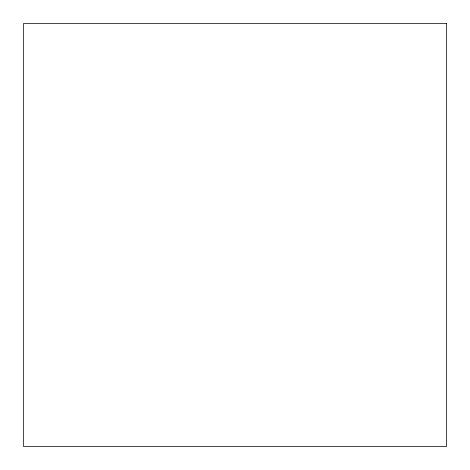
<?xml version="1.0" encoding="UTF-8"?>
<svg xmlns="http://www.w3.org/2000/svg" width="470" height="470" viewBox="0 0 470 470"><rect width="100%" height="100%" fill="white"/><g stroke="black" fill="none" stroke-linecap="round" stroke-linejoin="round"><path stroke-width="0.7" d="M446.5 23.5L23.5 23.5L23.5 446.5L446.5 446.5L446.5 23.5"/></g></svg>
